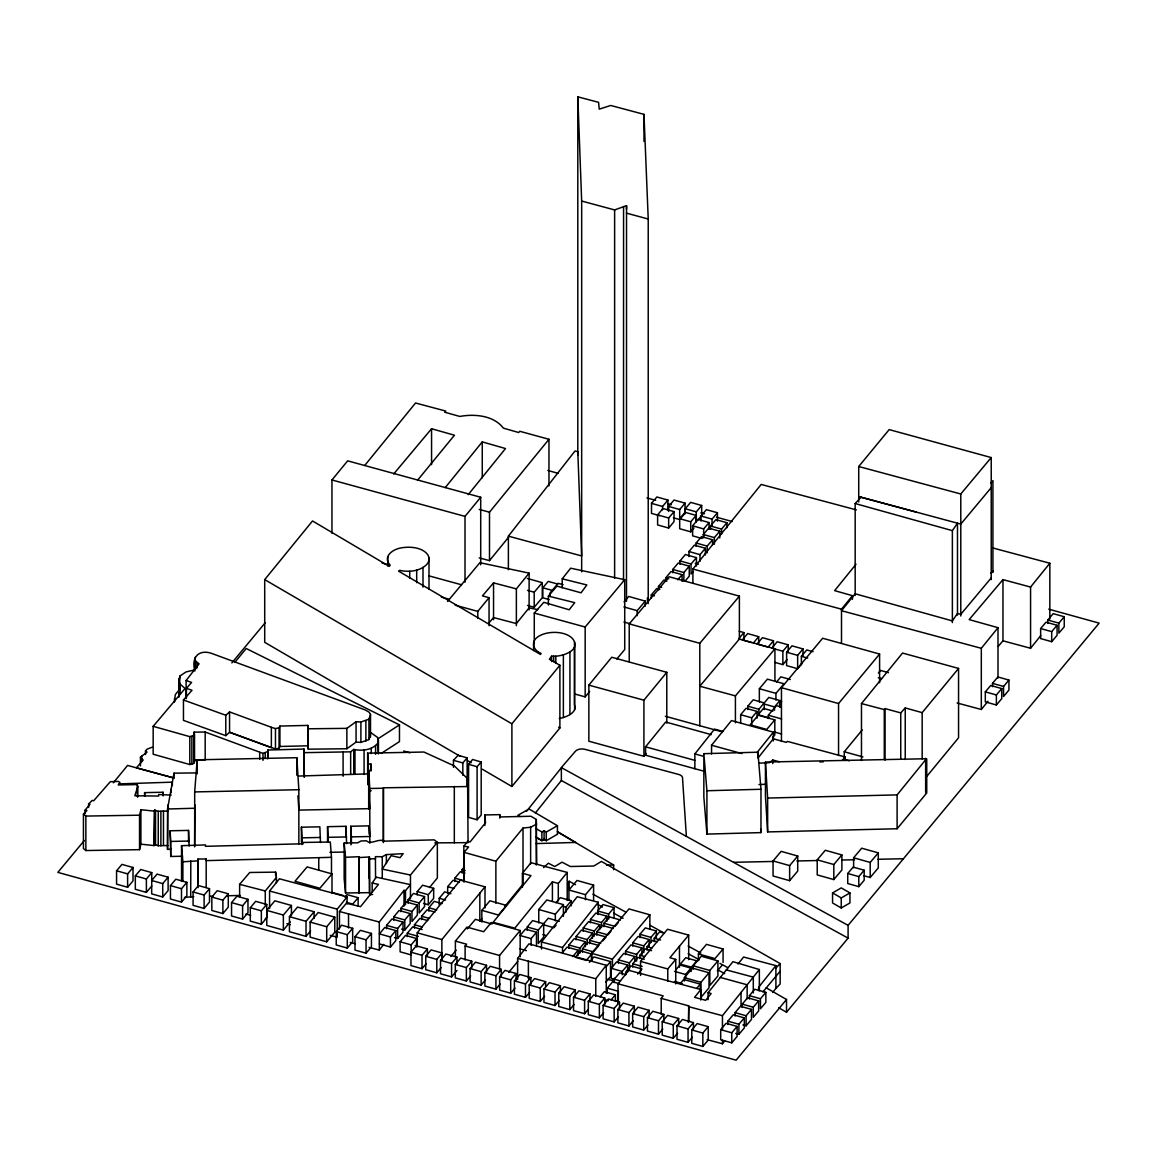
<?xml version="1.0" encoding="UTF-8"?>
<svg xmlns="http://www.w3.org/2000/svg" width="1157" height="1157" viewBox="0 0 1157 1157"><rect width="100%" height="100%" fill="white"/><g stroke="black" fill="none" stroke-linecap="round" stroke-linejoin="round"><path stroke-width="1.5" d="M626.487 601.293L626.53 205.657L614.627 209.938L581.667 201.043L577.806 96.826L598.588 102.337L599.225 109.134L610.722 105.475L643.986 114.355L648.224 219.02L648.224 603.564M194.868 671.046C191.252 658.319 197.746 649.308 210.791 653.098L365.366 710.008L369.184 712.249L370.529 714.491L368.938 719.177L360.897 721.997L356.067 721.722L346.869 728.36L308.268 728.78L307.748 725.41L279.922 726.075L279.068 727.811L279.068 748.217L275.467 748.984L229.549 732.323L229.549 711.917L271.36 727.29L275.467 728.592L279.068 727.811M307.748 725.41L308.268 749.172L346.869 748.753L356.067 742.129L360.897 742.389L368.938 739.569L370.529 734.883M197.934 885.843L197.934 859.072L206.192 858.928L206.163 860.634L331.481 857.323L331.481 873.376M171.149 849.281L167.534 849.383L167.534 809.003L174.013 773.18L197.384 772.89M167.534 849.383L167.808 805.142M378.252 752.947L377.645 737.472L370.066 732.15M194.68 846.259L194.68 791.923L197.182 759.816L296.814 757.705L298.853 789.71L298.853 844.046M194.622 846.881L194.897 804.722M178.858 697.266L178.858 681.198L179.913 676.035L186.046 671.928L194.304 670.004M198.136 887.607L198.136 860.837L182.878 861.791L181.548 845.68L205.556 844.928L205.425 846.317L303.134 843.771L302.975 842.455L330.309 842.021L331.481 857.323M184.44 897.442L193.74 896.617M267.571 758.544L267.86 750.025L304.016 749.042L304.349 777.056M168.488 807.861L167.808 811.057L158.249 811.274L154.546 810.131L154.127 845.579L140.894 844.176L139.534 849.657L85.864 850.54L83.434 848.544L83.434 814.065L86.934 810.565L85.126 810.088L85.126 813.545M174.317 702.125L175.343 694.576L178.728 690.454M139.534 849.657L139.534 815.193L140.894 809.698L154.127 811.115M88.597 807.485L88.597 804.028L92.17 800.398L93.688 800.76L110.291 781.698L118.332 781.409L119.952 782.45L118.274 784.952L137.336 784.576L137.741 786.702L134.834 795.756L158.61 796.045L158.711 794.555L171.222 795.09M154.127 845.579L154.546 810.131M178.858 681.198L180.058 683.989L185.033 688.531L153.172 726.336L153.172 754.219L189.806 764.531L193.682 763.446L194.145 732.135L205.179 732.034L262.986 753.381L267.571 751.573M193.682 763.446L194.535 761.696L194.535 733.813M279.068 748.217L279.922 746.467L279.922 726.075M688.357 1022.383L688.762 1005.881L661.211 998.375L661.211 1014.139M952.37 622.596L952.37 530.644L957.49 523.181L957.49 615.134M372.178 891.758L372.178 882.993L376.285 877.165L410.475 884.657L405.485 890.702L405.485 904.731M533.608 650.538L533.608 643.364A20.667 11.932 0 0 1 535.344 639.112A19.857 11.469 0 0 1 540.825 635.15A21.332 12.308 0 0 1 555.114 632.387A20.826 12.018 0 0 1 563.821 633.631A20.103 11.613 0 0 1 570.98 637.16A21.506 12.409 0 0 1 574.479 641.875A20.349 11.744 0 0 1 574.595 647.067A20.059 11.584 0 0 1 569.924 651.854A23.169 13.378 0 0 1 563.372 654.775A21.491 12.409 0 0 1 555.808 656.207L553.711 656.193A4.295 2.488 0 0 0 551.614 656.193L549.387 659.244L559.887 665.261L559.887 727.984L511.9 786.5L511.9 723.79L559.887 665.261M186.118 697.497L186.118 680.504L199.076 663.858L195.533 660.98L194.868 659.143M369.054 947.366L379.308 950.071L379.308 922.028L404.01 890.355L405.485 890.702M379.308 950.071L383.734 944.401M517.613 979.429L517.613 958.401L528.937 943.881L606.254 965.285L606.254 993.342M595.768 996.264L595.768 978.735L606.254 965.285M508.386 536.154L575.029 450.984L577.806 451.722L581.667 555.938L508.386 536.154L508.386 569.692M561.622 767.265L575.434 751.24A7.26 4.194 0 0 1 584.762 749.273L679.014 774.539A7.043 4.064 0 0 1 682.485 777.417L686.361 836.294M541.49 949.044L541.49 941.986L577.213 896.718L598.241 902.258L598.241 914.58M694.865 768.711L694.865 753.93L714.505 729.127L722.98 731.47M562.519 952.804L562.519 947.525L598.241 902.258M562.23 587.785L562.23 578.818L570.661 568.203L624.722 579.686L624.722 649.54L616.811 659.013M463.841 881.229L463.841 846.172L467.688 841.341L470.075 841.978L485.492 822.786L484.826 814.947L499.752 814.644L499.824 816.958L530.918 816.249L536.284 819.474L536.718 864.351M526.421 811.462L561.362 767.756L561.362 780.512L535.431 812.923M618.012 1003.105L618.012 983.826L628.786 970.347L700.824 989.553L700.824 1000.067M661.211 998.375L663.207 995.873L618.012 983.826M700.824 989.553L694.59 997.348L705.712 1000.313L711.136 993.53L708.098 992.72L708.098 999.735M708.098 992.72L732.945 961.669L759.354 969.537L759.354 990.782M738.007 964.027L743.604 957.027L775.899 965.632L775.899 988.425L772.659 992.46M722.445 1029.716L722.445 1015.687L759.354 969.537M775.899 965.632L758.616 987.239L758.616 990.58M762.94 991.867L780.151 971.229M707.101 1039.651L722.445 1043.744L724.672 1040.953M756.924 752.686L773.353 732.179L731.47 720.565L711.555 745.253L711.555 754.017M758.009 757.951L773.353 738.802L786.326 742.389L787.382 741.391L845.232 756.996L845.232 760.568M269.581 908.549L269.581 891.02L279.401 878.785L347.071 896.935L347.071 903.935M330.295 935.333L337.237 937.199L337.237 909.156L347.071 896.935M692.898 583.388L692.898 569.042L761.176 484.45L856.397 509.904M884.281 759.354L884.281 709.574L885.047 708.605L900.753 712.9L905.237 707.939L922.172 712.64L958.56 668.428L902.532 653.054L861.473 703.572L861.473 760.482M445.228 487.618L482.267 441.887L505.493 448.554L468.252 494.618M516.369 625.691L516.369 588.884L529.111 573.134L479.88 562.678L447.585 601.409M522.414 887.332L522.414 873.304L531.034 862.674L567.205 872.436L567.205 900.493M567.205 872.436L558.296 883.413L552.41 881.822L514.822 928.174L493.128 922.317L530.976 875.618L522.414 873.304M856.035 564.211L834.645 590.634L852.463 595.681L852.463 599.268M957.143 702.993L981.31 709.487L981.31 648.296L997.999 627.701L969.161 619.588L1002.96 579.628L1030.569 587.062L1049.833 563.242L992.894 547.984M998.289 646.329L1002.96 640.819L1030.569 648.253L1040.765 635.641M981.31 709.487L987.977 701.243M364.73 465.476L415.537 402.998L445.778 411.068L444.65 412.196L459.821 416.448C474.442 413.7 493.808 415.421 503.353 428.133L518.698 432.53L519.768 431.286L548.968 439.284L548.968 485.94M703.21 771.01L645.563 755.188L645.563 746.829L665.709 722.026L711.136 734.608M841.501 643.22L841.501 609.175L852.463 595.681M460.081 756.273L264.707 642.323L264.707 579.614L312.52 520.954L389.258 566.366L390.097 565.296A4.44 2.56 0 0 0 389.128 563.878A22.706 13.103 0 0 1 388.173 562.476A21.607 12.467 0 0 1 387.797 556.662A20.927 12.076 0 0 1 391.688 551.846A20.276 11.7 0 0 1 398.63 548.461A21.723 12.539 0 0 1 406.396 547.304A22.402 12.944 0 0 1 414.727 547.724A20.016 11.556 0 0 1 421.654 549.835A20.161 11.642 0 0 1 426.571 553.306A20.58 11.874 0 0 1 429.001 557.949L429.001 589.318M479.215 557.876L489.498 560.624L489.498 512.189L548.968 439.284M489.498 560.624L508.574 537.238M417.214 946.86L417.214 932.831L460.356 880.115L485 886.826L485 907.869M495.876 903.299L495.876 861.227L523.007 828.065L530.629 827.212L536.718 824.044M441.858 958.835L441.858 939.556L485 886.826M450.883 956.579L456.176 950.114M481.905 918.658L479.837 921.189L479.837 893.146M504.9 906.293L523.007 884.15L523.007 828.065M331.958 533.305L331.958 479.967L347.65 460.848L480.705 497.264L480.705 564.833M113.343 782.783L127.574 765.442L173.68 777.938L136.41 767.814L143.15 760.062L140.445 757.17L147.04 752.093L145.507 750.994L147.055 749.172L152.189 747.22M417.576 480.213L454.455 435.22L431.561 428.741L393.698 473.98M465.013 582.173L465.013 516.384L480.705 497.264M477.798 618.388L477.798 611.373L489.049 597.677L482.44 595.869L493.547 582.868L516.369 588.884M410.475 898.685L410.46 875.025L437.346 842.296L434.179 839.866L384.702 841.153C379.25 838.521 374.29 842.874 368.837 842.282L366.263 840.792L360.984 840.994L357.701 842.802L344.15 843.034L344.15 878.727L345.553 892.973L369.43 892.654L369.705 894.665L372.641 894.52M646.199 753.496L643.914 756.288L588.855 741.218L588.855 685.132L611.735 657.248L666.794 672.304L666.794 723.125M429.507 887.535L437.346 877.989L437.346 842.296M643.914 756.288L643.914 700.187L666.794 672.304M234.755 662.411L246.21 648.499L399.469 724.875L399.469 741.608L381.26 753.381M265.271 904.991L265.271 890.977L276.407 877.454L275.612 872.132L249.71 872.494L239.629 884.338L239.629 896.603M265.271 919.02L267.498 916.315M455.395 956.882L455.395 941.104L466.936 927.119L483.684 931.718L491.262 922.534L520.173 930.474L520.173 956.767M858.725 502.008L858.725 466.517L889.169 429.594L991.231 457.565L991.231 579.599M465.114 960.021L465.114 945.992L466.604 944.184L455.395 941.104M499.564 969.479L499.564 955.465L520.173 930.474M508.718 972.401L517.873 961.308M844.277 757.864L844.277 751.746L862.254 729.922M926.714 776.463L958.56 737.776L958.56 668.428M897.109 828.759L897.109 794.888L926.482 758.732L765.442 762.058L765.442 795.929L767.641 831.926L897.109 828.759L926.511 793.239L926.511 759.368M838.55 755.507L838.55 703.543L879.595 654.052L822.656 638.245L781.452 687.677L781.452 741.435M84.36 840.474L57.85 872.378L736.112 1060.174L786.514 999.503L766.194 987.803M231.877 662.874L265.3 622.64M468.585 764.329L472.62 759.484L481.196 762.029L481.196 815.063L477.103 819.763L468.585 817.363L468.585 764.329L477.103 766.729L481.196 762.029M640.559 975.438L640.559 961.409L667.517 929.259L688.69 935.116L688.69 959.659M688.69 935.116L669.874 957.75L675.746 959.37L675.746 983.913M667.763 981.223L667.763 968.959L675.746 959.37M778.704 1007.747L786.514 1012.245L848.095 938.125L848.095 925.369L1099.15 623.131L1048.719 609.16M575 694.084L585.167 696.876L585.167 627.022L624.722 579.686M585.167 696.876L589.694 691.467M960.787 616.016L960.787 493.981L991.231 457.565M991.231 487.647L960.787 524.078L858.725 496.599L916.156 512.059M991.231 577.907L960.787 614.324L957.49 613.441L952.37 620.904L855.168 593.787L841.501 610.708L981.31 648.296M721.852 731.73L699.797 725.743L699.797 643.306L739.381 596.144L669.079 576.736L629.22 623.898L629.22 661.529M739.381 639.04L699.797 686.217L735.418 695.892L774.93 648.831L739.381 639.04L739.381 596.144M85.126 810.088L90 804.303L88.597 804.028M339.449 929.042L339.449 911.514L346.391 903.255L360.55 906.654L378.469 884.411L372.178 882.993M116.568 870.773L121.948 864.395L133.012 867.49L133.012 880.882L127.617 887.26L116.568 884.15L116.568 870.773L127.617 873.882L133.012 867.49M151.769 886.002L146.389 892.38L135.326 889.27L135.326 875.878L140.72 869.5L151.769 872.609L151.668 893.869L162.732 896.979L168.112 890.601L168.112 877.208L157.063 874.114L151.668 880.491L162.732 883.601L168.112 877.208M146.389 892.38L146.389 878.987L151.769 872.609M170.441 885.611L175.821 879.219L186.87 882.328L186.87 895.72L181.49 902.098L170.441 898.989L170.441 885.611L181.49 888.706L186.87 882.328M193.074 891.946L198.454 885.568L209.504 888.677L209.504 902.055L204.124 908.447L193.074 905.338L193.074 891.946L204.124 895.055L209.504 888.677M211.832 897.065L217.227 890.688L228.276 893.797L228.276 907.175L222.882 913.553L211.832 910.458L211.832 897.065L222.882 900.175L228.276 893.797M231.545 902.605L236.925 896.227L247.974 899.336L247.974 912.714L242.594 919.092L231.545 915.982L231.545 902.605L242.594 905.714L247.974 899.336M250.302 907.724L255.683 901.332L266.746 904.441L266.746 917.834L261.352 924.212L250.302 921.102L250.302 907.724L261.352 910.819L266.746 904.441M527.563 605.415L534.201 607.28L534.201 592.225L542.271 582.665L527.346 578.457M290.277 921.898L283.364 930.098L266.775 925.441L266.775 910.385L274.86 900.811L291.434 905.468L291.434 915.505M549.156 599.586L542.835 597.807L542.835 587.77L548.216 581.393L557.688 584.054M534.201 607.28L542.271 597.721L542.271 582.665M283.364 930.098L283.364 915.042L291.434 905.468M310.64 930.908L306.026 936.375L289.438 931.703L289.438 916.648L297.523 907.088L314.097 911.745L314.097 918.441M331.987 873.911L319.882 888.272L295.006 881.272L307.126 866.911L331.987 873.911L331.987 893.016M659.403 515.617L651.507 513.404L651.507 503.367L656.887 496.975L667.936 500.084L667.936 510.121M306.026 936.375L306.026 921.319L314.097 911.745M310.134 922.086L318.204 912.511L334.778 917.168L334.778 932.224L326.708 941.798L310.134 937.141L310.134 922.086L326.708 926.743L334.778 917.168M662.556 509.818L662.556 506.477L667.936 500.084M657.61 514.894L662.99 508.502L674.054 511.611L674.054 521.648L668.659 528.04L657.61 524.931L657.61 514.894L668.659 518.003L674.054 511.611M668.616 511.437L668.616 506.419L674.01 500.041L685.06 503.15L685.06 513.187L680.75 518.293M344.916 897.167L347.071 894.621L358.12 897.716L358.12 906.09M693.983 527.997L690.743 531.83L679.694 528.72L679.68 509.528L685.06 503.15M685.248 513.78L685.248 508.762L690.628 502.369L701.677 505.479L701.677 515.516L697.367 520.621M358.12 897.716L352.74 904.109L346.42 902.33M336.239 931.587L341.619 925.21L352.668 928.319L352.668 941.697L347.288 948.075L336.239 944.98L336.239 931.587L347.288 934.697L352.668 928.319M696.297 521.894L696.297 511.857L701.677 505.479M690.743 521.793L696.124 515.415L685.074 512.305L679.694 518.683L690.743 521.793L690.743 531.83M624.071 601.915L628.685 596.448L645.259 601.119L645.259 606.138M702.097 538.511L692.624 535.85L692.624 525.813L698.004 519.435L709.053 522.545L709.053 529.226M700.983 521.04L700.983 516.022L706.377 509.644L717.427 512.753L717.427 521.113M354.997 936.707L360.377 930.329L371.44 933.439L371.44 946.816L366.046 953.194L354.997 950.085L354.997 936.707L366.046 939.817L371.44 933.439M703.673 537.282L703.673 528.923L709.053 522.545M712.047 525.828L712.047 519.131L717.427 512.753M637.189 615.698L637.189 610.679L645.259 601.119M651.29 598.299L651.29 594.944L656.67 588.566L659.837 589.463M658.463 589.781L658.463 586.44L663.858 580.062L667.01 580.944M665.651 581.277L665.651 577.936L671.031 571.558L682.08 574.667L682.08 581.349M672.824 572.773L672.824 569.432L678.204 563.04L689.254 566.149L689.254 576.186L684.958 581.291M679.998 564.269L679.998 560.914L685.378 554.536L696.442 557.645L696.442 566.004M688.965 556.546L688.965 551.527L694.345 545.149L705.394 548.259L705.394 554.941M696.138 546.364L696.138 543.023L701.518 536.631L712.567 539.74L712.567 544.759M703.311 537.86L703.311 534.505L708.706 528.127L719.755 531.237L719.755 537.933M710.499 529.342L710.499 526.001L715.879 519.623L726.929 522.733L726.929 527.751M677.771 579.773L682.08 574.667M683.874 580.901L683.874 572.541L689.254 566.149M693.202 571.515L691.047 574.06L691.047 564.023L696.442 557.645M386.554 928.709L386.554 925.369L391.948 918.991L402.998 922.1L402.998 932.137L397.618 938.515L394.45 937.618M393.742 920.205L393.742 916.865L399.122 910.472L410.171 913.582L410.171 923.619L404.791 930.011L401.638 929.114M400.915 911.702L400.915 908.346L406.295 901.968L417.344 905.078L417.344 915.115L411.964 921.493L411.964 911.456L417.344 905.078M408.088 903.183L408.088 899.842L413.483 893.464L424.532 896.574L424.532 906.611L419.152 912.989L419.152 902.952L424.532 896.574M700.014 561.319L700.014 554.637L705.394 548.259M707.187 552.815L707.187 546.118L712.567 539.74M714.361 544.311L714.361 537.615L719.755 531.237M721.549 534.129L721.549 529.111L726.929 522.733M417.229 894.925L417.229 891.584L422.609 885.206L433.658 888.316L433.658 898.353L428.278 904.731L423.549 903.4M390.43 936.982L395.824 930.604L384.76 927.495L379.38 933.873L390.43 936.982L390.43 947.019L379.38 943.91M397.618 938.515L397.618 928.478L402.998 922.1M404.791 930.011L404.791 919.96L410.171 913.582M428.278 904.731L428.278 894.694L433.658 888.316M390.43 947.019L395.824 940.641L395.824 930.604M416.549 938.501L411.169 944.879L411.169 954.915L400.12 951.806L400.12 941.769L405.5 935.391L416.549 938.501L416.549 946.86M407.293 936.606L407.293 933.265L412.687 926.887L422.16 929.548M414.481 928.102L414.481 924.761L419.861 918.383L427.757 920.596M421.654 919.598L421.654 916.257L427.034 909.865L434.931 912.092M428.828 911.094L428.828 907.739L434.208 901.361L442.104 903.588M447.672 893.349L447.672 886.652L453.067 880.275L459.372 882.053M454.86 881.489L454.86 878.149L460.24 871.756L464.969 873.101M462.033 872.985L462.033 869.63L464.188 867.085M439.226 904.962L439.226 898.266L444.606 891.888L450.926 893.667M426.326 963.593L422.016 968.698L410.966 965.589L410.966 952.197L416.346 945.819M422.016 968.698L422.016 955.306L427.396 948.928L415.189 945.529M441.106 967.686L436.796 972.791L425.747 969.682L425.747 956.289L431.127 949.911L442.176 953.021L442.176 959.717M436.796 972.791L436.796 959.399L442.176 953.021M481.847 910.357L489.917 900.782L506.491 905.439L498.421 915.013L481.847 910.357L481.847 922.057M456.957 970.492L451.577 976.884L440.528 973.775L440.528 960.382L445.908 954.004L456.957 957.114L456.957 963.81M467.312 928.926L475.382 919.352L491.956 924.009M451.577 976.884L451.577 963.492L456.957 957.114M470.668 975.872L466.358 980.962L455.308 977.867L455.308 964.475L460.688 958.097L471.738 961.207L471.738 967.903M738.528 638.968L743.922 632.59L739.178 631.259M466.358 980.962L466.358 967.585L471.738 961.207M485.448 979.95L481.138 985.055L470.089 981.96L470.089 968.568L475.469 962.19L486.518 965.3L486.518 971.996M753.308 643.061L758.688 636.683L747.639 633.573L742.259 639.951L751.732 642.612M481.138 985.055L481.138 971.678L486.518 965.3M500.229 984.043L495.919 989.148L484.87 986.039L484.87 972.661L490.25 966.283L501.299 969.392L501.299 976.089M538.757 922.91L538.757 909.518L546.827 899.958L563.401 904.615L563.401 916.33M527.23 930.344L527.23 927.003L532.61 920.61L543.674 923.72L543.674 937.112L538.28 943.49L538.28 930.098L548.244 918.224L559.294 921.334M773.469 640.776L768.089 647.153L757.04 644.044L762.42 637.666L773.469 640.776L773.469 647.457M555.953 902.749L560.263 897.644L571.312 900.753L571.312 905.772M495.919 989.148L495.919 975.77L501.299 969.392M568.926 900.074L568.926 890.022L576.996 880.463L593.584 885.119L593.584 900.175M531.106 938.616L536.486 932.224L525.437 929.129L520.057 935.507L531.106 938.616L531.106 945.298M514.995 988.136L510.7 993.241L499.636 990.132L499.636 976.754L505.031 970.376L516.08 973.485L516.08 980.167M555.331 920.871L555.331 914.189L563.401 904.615M565.932 912.15L565.932 907.131L571.312 900.753M782.87 651.246L788.25 644.854L777.2 641.759L771.82 648.137L782.87 651.246L782.87 664.624L774.973 662.411M556.069 925.166L553.914 927.712L542.864 924.602M801.96 663.612L797.65 668.717L786.601 665.608L786.601 652.23L791.981 645.837L803.03 648.947L803.03 655.643M510.7 993.241L510.7 979.863L516.08 973.485M585.5 899.712L585.5 894.694L593.584 885.119M759.354 702.097L759.354 688.719L767.424 679.145L783.998 683.801L775.928 693.376L775.928 700.072M529.776 992.229L525.48 997.334L514.417 994.225L514.417 980.847L519.811 974.469L530.861 977.578L530.861 984.26M740.654 723.067L740.654 714.693L746.034 708.315L757.083 711.425L757.083 718.121M747.827 709.545L747.827 706.189L753.207 699.811L764.271 702.921L764.271 709.617M782.87 664.624L787.179 659.519M797.65 668.717L797.65 655.339L803.03 648.947M776.549 681.95L780.859 676.845L790.332 679.506M801.382 664.682L801.382 656.323L806.762 649.93L813.082 651.709M525.48 997.334L525.48 983.956L530.861 977.578M751.703 724.499L751.703 717.803L757.083 711.425M758.876 714.317L758.876 709.299L768.841 697.425L779.89 700.535L779.89 707.216M544.557 996.322L540.261 1001.427L529.197 998.317L529.197 984.94L534.592 978.562L545.641 981.671L545.641 986.69M562.808 952.211L567.104 947.106L578.167 950.215L578.167 955.234M568.897 948.321L568.897 944.98L574.291 938.602L585.341 941.711L585.341 946.73M576.085 939.817L576.085 936.476L581.465 930.083L592.514 933.193L592.514 938.211M583.258 931.313L583.258 927.957L588.638 921.579L599.688 924.689L599.688 929.707M590.432 922.794L590.432 919.453L595.826 913.075L606.875 916.185L606.875 921.203M597.619 914.29L597.619 910.949L602.999 904.572L614.049 907.667L614.049 917.718M774.51 710.253L774.51 706.913L779.89 700.535M768.335 718.555L768.335 715.214L776.419 705.64L781.38 707.043M779.384 704.338L781.698 701.605M540.261 1001.427L540.261 988.049L545.641 981.671M559.337 1000.415L555.027 1005.52L543.978 1002.41L543.978 989.033L549.358 982.655L560.422 985.764L560.422 992.446M572.773 956.593L578.167 950.215M579.961 953.108L579.961 948.089L585.341 941.711M587.134 944.589L587.134 939.571L592.514 933.193M594.308 936.085L594.308 931.067L599.688 924.689M601.495 927.581L601.495 922.563L606.875 916.185M608.669 919.077L608.669 914.059L614.049 907.667M774.814 719.871L766.744 729.445L750.17 724.788L758.24 715.214L774.814 719.871L774.814 734.926L772.514 737.66M582.448 948.783L587.828 942.405L598.892 945.515L593.498 951.893L582.448 948.783L582.448 952.139M589.636 943.62L589.636 940.279L595.016 933.901L606.066 937.011L602.84 940.829M596.81 935.116L596.81 931.775L602.19 925.398L613.239 928.493M603.983 926.612L603.983 923.257L609.363 916.879L620.427 919.989M555.027 1005.52L555.027 992.142L560.422 985.764M591.502 960.44L591.502 953.31L628.96 908.925L649.858 914.797L649.858 929.071M574.118 1004.507L569.808 1009.613L558.759 1006.503L558.759 993.125L564.139 986.747L575.203 989.857L575.203 996.539M591.704 954.019L586.324 960.397L575.275 957.302L580.655 950.909L591.704 954.019L591.704 960.715M611.084 931.052L607.859 934.885L596.81 931.775M618.272 922.548L615.032 926.367L603.983 923.257M589.347 962.378L593.96 956.911L610.534 961.568L610.534 976.624L605.921 982.091M569.808 1009.613L569.808 996.235L575.203 989.857M587.828 1009.873L584.589 1013.706L573.539 1010.596L573.539 997.218L578.919 990.84L589.969 993.935L589.969 1000.631M612.415 968.105L612.415 959.182L649.858 914.797M605.921 967.035L610.534 961.568M620.6 980.977L611.2 978.345L611.2 968.308L616.58 961.93L627.629 965.039L627.629 971.721M618.373 963.145L618.373 959.804L623.753 953.411L634.817 956.521L634.817 961.539M625.547 954.641L625.547 951.285L630.941 944.907L641.99 948.017L641.99 954.713M632.734 946.122L632.734 942.781L638.114 936.403L649.164 939.513L649.164 946.195M639.908 937.618L639.908 934.278L645.288 927.9L656.352 930.995L656.352 937.691M584.589 1013.706L584.589 1000.328L589.969 993.935M603.679 1012.693L599.369 1017.798L588.32 1014.689L588.32 1001.311L593.7 994.933L604.749 998.028L604.749 1004.724M614.425 978.215L612.415 980.601L607.584 979.241M600.035 996.784L604.344 991.679L615.394 994.789L615.394 1001.47M607.28 993.198L607.28 988.179L612.675 981.801L618.981 983.58M622.249 974.758L622.249 971.417L627.629 965.039M629.422 969.595L629.422 962.899L634.817 956.521M636.61 961.091L636.61 954.395L641.99 948.017M643.784 952.587L643.784 945.891L649.164 939.513M650.957 942.405L650.957 937.387L656.352 930.995M625.532 972.285L630.912 965.893L641.961 969.002L637.652 974.107M632.705 967.122L632.705 963.767L638.086 957.389L644.406 959.167M639.879 958.603L639.879 955.263L645.259 948.885L651.579 950.664M647.067 950.099L647.067 946.759L652.447 940.381L657.176 941.711M654.24 941.596L654.24 938.24L659.62 931.862L664.364 933.193L650.104 925.34M878.409 672.984L880.564 670.438L888.46 672.651M599.369 1017.798L599.369 1004.421L604.749 998.028M618.46 1016.786L614.15 1021.891L603.101 1018.782L603.101 1005.404L608.481 999.012L619.53 1002.121L619.53 1008.817M611.084 999.894L615.394 994.789M614.15 1021.891L614.15 1008.514L619.53 1002.121M633.241 1020.879L628.931 1025.984L617.881 1022.875L617.881 1009.497L623.261 1003.105L634.311 1006.214L634.311 1012.91M628.931 1025.984L628.931 1012.606L634.311 1006.214M648.021 1024.972L643.711 1030.077L632.662 1026.968L632.662 1013.59L638.042 1007.197L649.091 1010.307L649.091 1017.003M675.601 970.116L679.911 965.01L690.96 968.12L690.96 971.475M773.064 860.938L781.134 851.364L797.723 856.035L797.723 871.091L789.638 880.665L773.064 875.994L773.064 860.938L789.638 865.61L797.723 856.035M643.711 1030.077L643.711 1016.685L649.091 1010.307M698.409 960.614L698.409 953.932L706.493 944.358L723.067 949.015L723.067 962.407M662.802 1029.065L658.492 1034.17L647.443 1031.061L647.443 1017.683L652.823 1011.29L663.872 1014.4L663.872 1021.096M691.394 967.194L696.774 960.816L685.725 957.707L680.345 964.085L691.394 967.194L691.394 970.535M685.58 977.853L685.58 974.498L690.96 968.12M693.26 969.147L693.26 965.806L701.33 956.232L717.904 960.903L717.904 975.958L709.834 985.533L709.834 970.463L717.904 960.903M684.365 981.02L684.365 977.679L692.436 968.105L709.01 972.762L709.01 987.818L700.94 997.392L700.94 982.336L709.01 972.762M680.287 983.58L683.758 979.487L700.332 984.144L700.332 989.163M658.492 1034.17L658.492 1020.778L663.872 1014.4M723.067 949.015L714.997 958.589L698.409 953.932M677.583 1033.158L673.273 1038.263L662.223 1035.153L662.223 1021.761L667.603 1015.383L678.653 1018.493L678.653 1025.189M696.876 988.252L700.332 984.144M717.297 970.911L721.91 965.444M673.273 1038.263L673.273 1024.871L678.653 1018.493M692.349 1037.251L688.053 1042.356L677.004 1039.246L677.004 1025.854L682.384 1019.476L693.433 1022.586L693.433 1029.282M817.218 859.853L825.303 850.279L841.877 854.951L841.877 870.006L833.807 879.58L817.218 874.909L817.218 859.853L833.807 864.51L841.877 854.951M688.053 1042.356L688.053 1028.963L693.433 1022.586M691.77 1029.947L697.165 1023.569L708.214 1026.678L708.214 1040.056L702.834 1046.449L691.77 1043.339L691.77 1029.947L702.834 1033.056L708.214 1026.678M985.316 691.857L990.71 685.479L1001.76 688.589L1001.76 698.626L996.379 705.003L985.316 701.894L985.316 691.857L996.379 694.967L1001.76 688.589M992.504 686.694L992.504 683.353L997.884 676.961L1008.933 680.07L1008.933 690.107L1003.553 696.5L1003.553 686.463L1008.933 680.07M1040.635 628.54L1046.029 622.162L1057.079 625.272L1057.079 635.309L1051.699 641.687L1040.635 638.577L1040.635 628.54L1051.699 631.65L1057.079 625.272M1047.823 623.377L1047.823 620.036L1053.203 613.644L1064.252 616.753L1064.252 626.79L1058.872 633.183L1058.872 623.131L1064.252 616.753M853.62 867.808L853.62 857.771L861.69 848.197L878.279 852.868L878.279 867.924L870.194 877.498L863.57 875.632M847.734 873.492L853.128 867.114L864.178 870.209L864.178 880.246L858.798 886.638L847.734 883.529L847.734 873.492L858.798 876.601L864.178 870.209M720.695 1029.672L726.075 1023.294L737.125 1026.404L737.125 1036.441L731.745 1042.819L720.695 1039.709L720.695 1029.672L731.745 1032.782L737.125 1026.404M727.869 1024.509L727.869 1021.168L733.249 1014.776L744.313 1017.885L744.313 1027.922L738.918 1034.3L735.765 1033.418M735.057 1016.005L735.057 1012.65L740.437 1006.272L751.486 1009.381L751.486 1019.418L746.106 1025.796L742.939 1024.914M742.23 1007.487L742.23 1004.146L747.61 997.768L758.659 1000.877L758.659 1010.914L753.279 1017.292L753.279 1007.255L758.659 1000.877M749.403 998.983L749.403 995.642L754.783 989.264L765.847 992.359L765.847 1002.41L760.453 1008.788L760.453 998.751L765.847 992.359M870.194 877.498L870.194 862.442L878.279 852.868M738.918 1034.3L738.918 1024.263L744.313 1017.885M746.106 1025.796L746.106 1015.759L751.486 1009.381M462.829 775.32L462.829 762.94L467.139 757.864L458.143 755.261L453.457 760.294L453.457 767.366M548.375 605.053L548.375 596.101L556.879 586.122L581.045 592.818L586.859 584.965L562.23 578.818M990.869 483.033L992.923 480.618L992.923 572.57M990.869 573.279L992.923 570.878M489.107 622.741L493.547 617.549L516.369 623.565L529.111 607.815L537.774 609.652M304.349 752.657L350.658 751.833L353.753 749.418C362.054 751.211 372.973 750.141 378.252 742.49M464.029 882.14L464.029 852.347L468.643 846.996L463.841 846.172M543.616 867.548L548.346 863.209L554.767 866.535L562.013 862.167L570.314 866.506L593.772 866.043L601.409 861.415L780.151 963.579L780.151 983.971L775.899 988.425M186.407 698.582L186.407 688.386L191.599 682.442L186.118 680.504M271.36 727.29L271.36 747.697L229.665 732.222L225.789 735.664L183.457 720.377L183.457 699.985L192.019 690.237L186.407 688.386M534.274 643.523L534.274 613.08L543.804 602.32L569.172 609.768L574.74 602.667L548.375 596.101M842.195 760.38L845.232 756.996M855.168 595.479L855.168 503.541L861.01 497.279M775.899 968.019L780.151 963.579M225.789 735.664L225.789 715.257L229.549 711.917M779.196 761.725L772.746 760.019L769.593 762.637L758.949 763.157M378.238 738.629L399.469 724.875M569.172 881.244L568.246 881.822L568.246 889.458L569.172 888.894L569.172 881.244L575.521 884.715M832.563 892.915L841.255 887.896L849.947 892.915L849.947 902.952L841.255 907.97L832.563 902.952L832.563 892.915L841.255 897.933L849.947 892.915M535.85 828.484L541.866 832.013L544.094 830.755L546.263 832.042L546.263 840.705L557.428 834.24M546.263 832.042L557.428 825.736L557.428 834.399M535.85 837.147L541.866 840.691L544.094 839.432L546.263 840.705M375.562 878.308L375.403 856.657L382.273 856.715L386.366 854.589L403.171 853.664L400.076 857.655L391.167 855.674L382.273 869.109L410.46 875.025M153.172 726.336L189.806 736.647L193.682 735.548M154.546 844.596L158.249 845.753L167.808 845.521M344.15 843.034L345.553 857.279L358.959 856.715L359.003 893.276L359.104 857.568L369.43 856.961L369.705 894.665M369.705 858.971L375.562 858.668M758.949 784.576L766.035 784.229M536.081 843.583L575.709 842.441L557.37 831.623M371.195 790.737L368.693 790.838L369.734 808.656L298.853 810.102L297.942 795.785M368.316 785.111L368.316 764.068L370.891 763.982L371.223 770.388L368.693 770.446L368.693 809.003M298.463 776.058L367.608 773.903L368.201 784.547M119.316 783.882L172.335 782.161L172.335 785.661M703.846 753.684L757.907 752.195L760.973 789.262L760.973 832.606L706.913 834.096L703.846 797.014L703.846 753.684L706.913 790.752L706.913 834.096M706.913 790.752L760.973 789.262M167.534 809.003L194.622 808.251M209.576 896.241L212.989 896.154M226.627 895.793L240.063 895.431M765.442 762.058L767.641 798.055L897.109 794.888M279.922 746.467L307.748 745.817M194.68 791.923L298.853 789.71M367.651 774.163L367.651 753.135L423.939 752.036L454.354 765.934L467.587 778.719L468.064 842.643L434.801 842.874M144.611 795.973L144.611 792.632L163.036 792.256L163.253 795.799M383.386 842.137L383.386 787.801L468.064 786.543M368.693 770.446L369.792 788.496L383.415 788.221L383.415 842.556M301.427 842.253L301.427 827.197L319.853 826.836L320.503 842.484M327.547 841.732L327.547 826.677L345.972 826.3L346.608 843.641M350.745 826.243L369.184 825.867L369.821 836.511L351.395 836.873L350.745 826.243L350.961 844.841M182.473 856.238L170.744 856.484L170.108 830.784L188.533 830.408L189.17 846.071M301.427 827.197L302.064 837.842L320.503 837.466M327.547 826.677L328.183 837.321L346.608 836.945M170.108 830.784L170.744 841.428L189.17 841.052M329.861 852.333L344.945 852.029M606.543 865.132L613.644 864.973L613.644 869.76M733.639 862.298L773.353 861.459M796.811 860.967L816.668 860.548M841.934 860.027L854.575 859.767M878.033 859.275L903.299 858.74M819.821 761.899L823.379 761.827M83.434 814.065L85.864 816.075L139.534 815.193M194.145 732.135L194.145 760.019L205.179 759.932L205.179 732.034M239.629 884.338L265.271 890.977M245.935 914.016L250.664 915.23M517.613 958.401L595.768 978.735M861.473 703.572L884.281 709.574M541.49 941.986L562.519 947.525M339.449 911.514L379.308 922.028M350.253 942.405L355.373 943.75M688.357 1006.604L722.445 1015.687M479.215 509.427L489.498 512.189M726.336 969.913L753.294 977.13L753.294 992.894M269.581 891.02L337.237 909.156M286.922 923.705L290.393 924.645M626.487 213.148L648.224 219.02M858.725 466.517L960.787 493.981M692.898 569.042L841.501 609.175M331.958 479.967L465.013 516.384M382.07 563.025L388.983 564.92M428.726 575.796L461.556 584.777M588.855 685.132L643.914 700.187M417.214 932.831L441.858 939.556M629.22 623.898L699.797 643.306M534.274 613.08L585.167 627.022M455.149 605.169L477.798 611.373M665.376 716.27L699.797 725.743M711.555 745.253L741.839 753.569M694.865 753.93L703.21 756.215M645.563 746.829L694.865 760.351M720.334 977.434L747.147 984.795L747.147 998.824M465.114 945.992L499.564 955.465M547.84 470.48L558.281 473.372M646.965 497.929L655.672 500.345M667.835 503.714L671.32 504.669M700.882 512.855L704.367 513.824M716.545 517.193L732.193 521.532M640.559 961.409L667.763 968.959M855.168 503.541L952.37 530.644M781.452 687.677L838.55 703.543M844.277 751.746L862.92 756.924M845.969 759.86L849.368 760.8M464.029 852.347L495.876 861.227M685.248 508.762L696.297 511.857M668.616 506.419L679.68 509.528M700.983 516.022L712.047 519.131M651.507 503.367L662.556 506.477M1047.823 620.036L1058.872 623.131M710.499 526.001L721.549 529.111M673.36 517.786L679.68 519.565M692.624 525.813L703.673 528.923M703.311 534.505L714.361 537.615M696.138 543.023L707.187 546.118M688.965 551.527L700.014 554.637M695.27 563.343L698.438 564.226M679.998 560.914L691.047 564.023M672.824 569.432L683.874 572.541M665.651 577.936L668.804 578.818M658.463 586.44L661.63 587.337M992.504 683.353L1003.553 686.463M651.29 594.944L654.443 595.841M563.126 584.719L558.151 583.316L550.081 592.89L550.081 596.245M878.337 677.698L881.504 678.595M786.601 652.23L797.65 655.339M801.382 656.323L807.687 658.087M623.927 606.948L637.189 610.679M542.835 587.77L552.308 590.432M527.563 590.359L534.201 592.225M623.927 622.018L630.551 623.869M441.323 597.07L449.22 599.283M759.354 688.719L775.928 693.376M763.446 703.803L774.51 706.913M772.948 711.049L763.475 708.388L758.095 714.766L769.145 717.875M747.827 706.189L758.876 709.299M768.335 715.214L781.597 718.931M740.654 714.693L751.703 717.803M774.973 732.135L781.597 734.001M853.62 857.771L870.194 862.442M453.457 760.294L462.829 762.94M403.706 751.009L410.026 752.788M568.926 890.022L585.5 894.694M462.033 869.63L465.186 870.527M597.619 910.949L608.669 914.059M562.765 906.249L565.932 907.131M454.86 878.149L464.333 880.81M590.432 919.453L601.495 922.563M639.908 934.278L650.957 937.387M654.24 938.24L660.56 940.019M538.757 909.518L555.331 914.189M447.672 886.652L453.992 888.431M583.258 927.957L594.308 931.067M632.734 942.781L643.784 945.891M647.067 946.759L651.796 948.089M693.26 965.806L709.834 970.463M417.229 891.584L428.278 894.694M576.085 936.476L587.134 939.571M589.636 940.279L600.685 943.389M439.226 898.266L445.546 900.045M625.547 951.285L636.61 954.395M639.879 955.263L644.623 956.593M527.23 927.003L538.28 930.098M674.531 971.388L685.58 974.498M542.864 934.639L546.017 935.536M749.403 995.642L760.453 998.751M408.088 899.842L419.152 902.952M568.897 944.98L579.961 948.089M684.365 977.679L700.94 982.336M618.373 959.804L629.422 962.899M632.705 963.767L642.178 966.428M591.502 953.31L612.415 959.182M428.828 907.739L436.724 909.966M674.531 981.44L682.428 983.652M742.23 1004.146L753.279 1007.255M400.915 908.346L411.964 911.456M611.2 968.308L622.249 971.417M421.654 916.257L429.551 918.47M625.98 974.599L619.66 972.82L614.28 979.198L614.28 982.553M332.175 892.437L343.224 895.547M520.057 948.885L526.377 950.664M735.057 1012.65L746.106 1015.759M393.742 916.865L404.791 919.96M414.481 924.761L422.363 926.974M727.869 1021.168L738.918 1024.263M386.554 925.369L397.618 928.478M607.28 988.179L618.344 991.289L618.344 1001.326L615.177 1000.443M407.293 933.265L418.342 936.375M400.12 941.769L411.169 944.879M603.694 999.388L608.423 1000.718M289.438 916.648L306.026 921.319M266.775 910.385L283.364 915.042M662.223 1021.761L673.273 1024.871M677.004 1025.854L688.053 1028.963M603.101 1005.404L614.15 1008.514M617.881 1009.497L628.931 1012.606M632.662 1013.59L643.711 1016.685M647.443 1017.683L658.492 1020.778M543.978 989.033L555.027 992.142M558.759 993.125L569.808 996.235M573.539 997.218L584.589 1000.328M588.32 1001.311L599.369 1004.421M484.87 972.661L495.919 975.77M499.636 976.754L510.7 979.863M514.417 980.847L525.48 983.956M529.197 984.94L540.261 988.049M440.528 960.382L451.577 963.492M455.308 964.475L466.358 967.585M470.089 968.568L481.138 971.678M410.966 952.197L422.016 955.306M425.747 956.289L436.796 959.399M135.326 875.878L146.389 878.987M183.457 699.985L225.789 715.257M926.511 793.239L925.643 792.198L925.643 758.327M592.977 894.216L626.299 912.367M688.184 946.093L700.882 953.006M719.929 963.376L727.869 967.7M597.735 904.456L602.493 907.059M613.6 913.104L623.131 918.296M688.184 953.73L699.305 959.789M718.338 970.159L724.687 973.616M561.362 767.597L848.095 925.369M561.362 780.512L848.095 938.125M558.571 727.232L559.887 727.984M264.707 579.614L511.698 723.675M467.457 760.583L471.145 762.738M482.209 769.188L511.698 786.384M535.85 836.988L541.866 840.517L544.094 839.259L546.263 840.546M557.428 825.736L529.024 808.989L517.873 815.295L520.057 816.596M557.848 832.071L613.644 864.973M538.236 651.984L539.654 652.794A2.14 1.244 0 0 1 541.071 653.604L540.42 654.414L398.558 571.139L399.339 570.444A1.981 1.143 0 0 1 401.103 570.69L402.867 570.922A27.392 15.822 0 0 0 409.723 571.225A20.363 11.758 0 0 0 416.694 570.141A21.867 12.626 0 0 0 422.999 567.407A22.402 12.929 0 0 0 427.107 563.994A20.652 11.932 0 0 0 429.001 557.949M174.317 698.785L175.242 700.78M194.145 760.019L194.535 761.696M197.934 859.072L198.136 860.837M760.67 829.077L760.973 832.606M367.651 753.135L368.316 764.068M144.611 792.632L144.827 796.175M358.959 856.715L359.003 857.583M647.356 598.155L647.501 601.756M1051.699 631.65L1051.699 641.687M1049.833 563.242L1049.833 619.038M1030.569 587.062L1030.569 648.253M1002.96 579.628L1002.96 640.819M997.999 627.701L997.999 678.089M996.379 694.967L996.379 705.003M926.482 758.732L926.482 792.588M922.172 712.64L922.172 758.876M905.237 707.939L905.237 759.498M900.753 712.9L900.753 759.137M885.047 708.605L885.047 760.178M879.595 654.052L879.595 682.731M858.798 876.601L858.798 886.638M841.255 897.933L841.255 907.97M833.807 864.51L833.807 879.58M789.638 865.61L789.638 880.665M788.25 644.854L788.25 651.55M786.514 999.503L786.514 1012.245M774.93 648.831L774.93 681.169M773.353 732.179L773.353 740.943M772.746 760.019L772.746 763.591M767.641 798.055L767.641 831.926M758.688 636.683L758.688 643.364M757.907 752.195L757.907 757.604M743.922 632.59L743.922 639.271M741.03 992.446L741.03 1006.474M735.418 695.892L735.418 722.836M731.745 1032.782L731.745 1042.819M722.445 1040.23L722.445 1043.744M702.834 1033.056L702.834 1046.449M696.124 515.415L696.124 522.096M688.762 1005.881L688.762 1021.66M679.477 946.195L679.477 967.223M668.659 518.003L668.659 528.04M643.986 114.355L643.986 141.429M626.53 205.657L626.53 209.258M623.565 206.525L623.522 580.872M614.627 209.938L614.627 578.24M581.667 201.043L581.667 571.833M577.806 96.826L577.806 455.251M574.595 647.067L574.595 709.791A20.059 11.584 0 0 1 569.924 714.578A23.169 13.378 0 0 1 563.372 717.485A21.491 12.409 0 0 1 559.221 718.497M574.479 641.875L574.479 704.599A20.349 11.744 0 0 1 574.595 709.791M569.924 651.854L569.924 714.578M563.372 654.775L563.372 717.485M558.296 883.413L558.296 900.941M555.808 656.207L555.808 663.366M553.711 656.193L553.711 661.573M552.41 881.822L552.41 901.101M551.614 656.193L551.614 661.558M544.094 830.755L544.094 839.432M541.866 832.013L541.866 840.691M536.486 932.224L536.486 945.616M536.284 819.474L536.284 865.046M530.629 827.212L530.629 864.019M529.111 573.134L529.111 609.941M528.387 961.192L528.387 978.721M499.752 814.644L499.752 818.158M493.547 582.868L493.547 619.689M489.049 597.677L489.049 625.72M484.826 814.947L484.826 825.462M482.267 441.887L482.267 477.769M477.103 766.729L477.103 819.763M467.587 778.719L467.587 785.733M467.139 757.864L467.139 785.531M454.311 786.413L454.325 842.846M431.561 428.741L431.561 464.622M427.396 948.928L427.396 955.624M422.999 567.407L422.999 587.12M416.694 570.141L416.694 582.68M409.723 571.225L409.723 578.399M404.01 890.355L404.01 906.133M388.173 562.476L388.173 566.062M387.797 556.662L387.797 565.614M386.366 854.589L386.366 863.512M382.273 856.715L382.273 878.12M378.44 740.017L378.44 753.959M375.591 745.571L375.591 754.292M371.267 748.333L371.267 753.569M370.891 763.982L370.891 770.996M370.529 714.491L370.486 737.11M369.792 788.496L369.821 843.193M369.43 856.961L369.43 892.654M369.184 825.867L369.184 834.226M368.938 719.177L368.938 739.569M368.837 858.349L368.837 877.975M365.872 720.753L365.872 741.145M366.046 939.817L366.046 953.194M364.079 750.04L364.079 774.452M360.897 721.997L360.897 742.389M356.067 721.722L356.067 742.129M354.982 749.996L354.982 774.395M353.753 749.418L353.753 773.831M351.395 836.873L351.395 843.569M350.658 751.833L350.658 774.481M348.532 913.914L348.532 927.928M347.288 934.697L347.288 948.075M346.869 728.36L346.869 748.753M345.972 826.3L345.972 836.337M345.553 857.279L345.553 892.973M343.094 751.833L343.094 776.246M328.183 837.321L328.183 842.339M326.708 926.743L326.708 941.798M318.754 857.655L318.754 870.151M308.268 728.78L308.268 749.172M304.016 749.042L304.016 776.926M302.064 837.842L302.064 844.538M296.814 757.705L296.814 775.233M276.407 877.454L276.407 882.704M275.467 728.592L275.467 748.984M275.612 872.132L275.612 875.632M267.86 750.025L267.86 758.746M265.199 753.062L265.199 758.298M262.986 753.381L262.986 760.351M261.352 910.819L261.352 924.212M259.703 752.397L259.703 759.368M242.594 905.714L242.594 919.092M222.882 900.175L222.882 913.553M206.192 858.928L206.192 887.477M204.124 895.055L204.124 908.447M197.153 662.744L197.153 667.835M197.182 759.816L197.182 773.845M195.533 660.98L195.533 669.484M195.186 657.234L195.186 669.136M191.874 736.416L191.874 764.314M190.804 860.982L190.703 897.268M189.806 736.647L189.806 764.531M188.533 830.408L188.533 842.122M182.878 861.791L182.878 881.417M181.548 845.68L181.548 881.374M181.49 888.706L181.49 902.098M180.058 683.989L180.058 694.446M179.913 676.035L179.176 696.181L179.176 678.335M174.013 773.18L174.013 778.459M171.222 789.175L171.222 792.69M170.744 841.428L170.744 856.484M163.47 810.739L163.47 845.203M163.036 792.256L163.036 795.597M162.732 883.601L162.732 896.979M160.881 811.317L160.881 845.781M158.249 811.274L158.249 845.753M155.544 810.29L155.544 844.769M145.507 750.994L145.507 754.509M141.704 755.825L141.704 761.089M140.894 809.698L140.894 844.176M140.445 757.17L140.445 765.934M137.741 786.702L137.741 797.043M137.336 784.576L137.336 796.638M127.617 873.882L127.617 887.26M85.864 816.075L85.864 850.54M538.193 651.998A21.419 12.365 0 0 1 533.652 643.364"/></g></svg>
